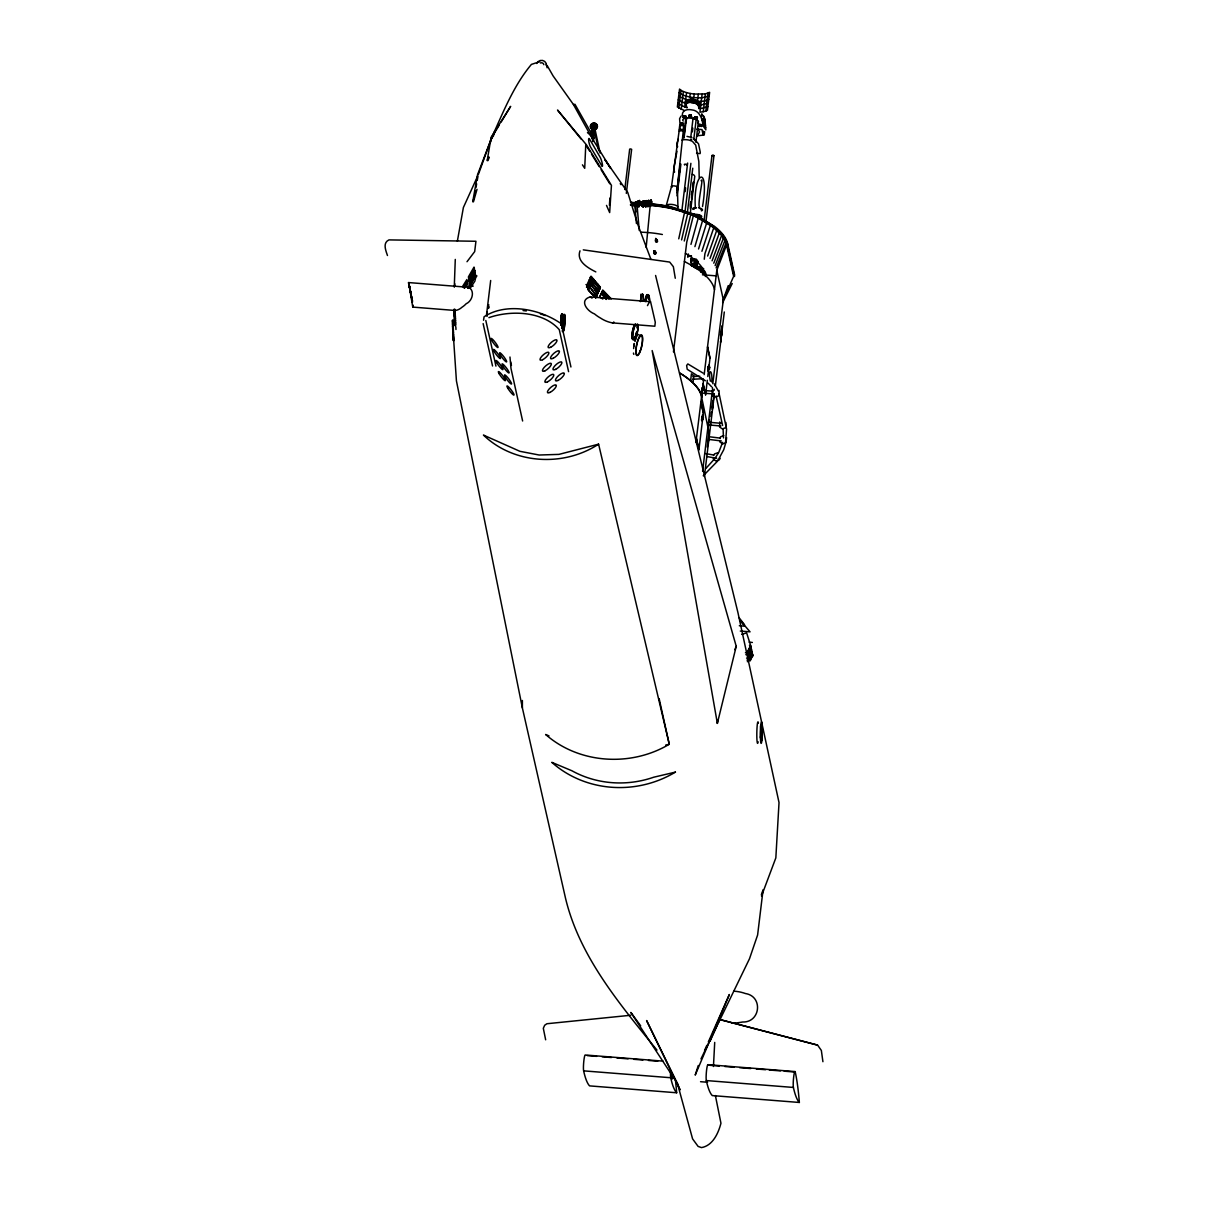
<?xml version="1.0" encoding="UTF-8"?>
<svg xmlns="http://www.w3.org/2000/svg" width="1208" height="1208" viewBox="0 0 1208 1208"><rect width="100%" height="100%" fill="white"/><g stroke="black" fill="none" stroke-linecap="round" stroke-linejoin="round"><path stroke-width="1.5" d="M760.919 734.056L760.995 732.773M761.75 733.8L761.704 729.104M761.78 732.531L761.795 731.263M560.618 323.185L560.965 317.508M561.101 323.231L561.161 321.796M562.143 317.342L561.916 313.838L561.539 314.639M695.31 207.081C693.09 170.872 709.881 163.714 702.528 206.523M699.387 207.066C697.424 202.702 704.249 175.251 701.093 180.732M454.268 287.111L455.28 259.418M452.502 322.4L452.562 320.633L452.758 321.509M453.619 338.648L453.468 340.309M453.921 310.516L453.951 309.535M454.661 309.505L454.661 311.906M454.857 323.699L454.812 325.662L454.495 323.291M455.567 323.668L455.522 325.632L455.22 323.261M691.082 265.231L696.956 260.324M691.64 264.854L692.486 265.171M713.354 402.49C716.691 373.559 709.7 427.979 713.354 402.49L704.4 476.435M714.185 389.233L714.139 390.38M760.919 732.803L760.949 731.519M561.101 321.947L561.433 317.553M562.188 317.191L562.007 320.12M562.551 318.716L562.399 313.869L562.022 314.669M712.342 387.33L713.324 396.677L713.762 394.186M761.025 731.701L761.433 727.775L761.704 730.508M761.689 733.618L761.508 736.835M713.445 1066.498L714.713 1042.413M609.421 205.269L609.904 198.021M581.063 139.011L557.522 110.049L586.469 144.869L611.444 185.368L609.663 212.578L606.507 205.39M562.339 321.63L562.596 318.67M671.89 1073.595L672.327 1079.001M761.07 730.704L761.584 729.043M761.644 734.63L761.282 737.559L761.01 734.826M647.488 205.239A56.776 19.509 6.9 0 1 650.191 205.42L646.159 247.429M453.604 339.841L453.589 341.064L453.362 339.539M721.372 336.247L721.659 333.65L720.965 339.327L721.75 331.294L720.572 342.211M560.844 319.018L561.146 316.194M561.312 319.048L561.614 316.224M561.856 321.585L561.977 320.09M562.445 320.12L561.947 324.031M671.497 186.712L679.123 131.008L681.538 130.69L683.215 131.521L677.371 187.18L677.945 206.961M711.784 382C712.856 368.908 707.586 367.911 710.364 381.215M413.196 305.216L412.834 307.104L455.144 310.471A138.92 37.841 83.1 0 0 461.214 307.874L462.06 307.179A129.271 47.671 72.5 0 0 466.137 303.767C472.449 301.019 475.106 290.917 468.779 287.323L408.546 282.566L412.456 302.181M720.557 342.196L720.829 339.916M721.901 330.479L722.158 325.783L721.795 327.021M457.364 241.177L463.389 207.504L477.492 176.474M642.429 206.462L643.018 201.389L644.136 200.754L643.396 207.036L638.352 203.397L643.018 201.389L639.349 203.684M644.906 206.341L645.51 201.268L646.612 200.634L645.887 206.93L643.26 204.635L643.471 202.868L645.51 201.268L642.399 202.612L646.612 200.634L645.555 202.053M646.99 206.085L647.594 201.011L648.696 200.377L647.971 206.674L645.344 204.379M649.511 205.768L650.115 200.709L651.218 200.075L650.493 206.357L647.865 204.077M454.57 286.507L454.872 283.835M468.704 278.565L474.412 268.116L468.764 278.565M469.127 280.966L474.835 270.517L469.127 280.966L472.358 281.222M469.534 283.216L475.242 272.766L469.61 283.231M470.003 285.843L475.71 275.394L470.003 285.843L473.234 286.1M473.883 275.077L476.994 275.998M486.492 315.031L490.674 280.498M592.207 135.538L593.143 127.746M592.252 139.071L593.656 127.565M592.75 141.547L594.427 126.568L590.697 132.004M593.264 141.366L594.88 127.988M589.761 286.809L596.646 295.854L587.314 284.212L589.685 287.489L586.484 287.232M590.833 284.318L597.734 293.348L588.402 281.721L590.757 284.982L585.971 284.605M591.769 282.159L598.655 291.204L589.323 279.561L591.678 282.838L588.492 282.581M599.651 288.908L590.319 277.266L599.651 288.908L596.42 288.652M600.376 297.349L602.807 299.04M624.793 189.505L629.67 149.143L630.667 148.916L631.648 149.354L626.318 193.386M651.595 201.162L651.61 204.681L651.595 201.162L647.85 200.86L648.137 202.174M678.821 108.252L680.995 90.343L679.545 89.075L677.371 106.983L684.347 110.532M681.191 109.46L683.366 91.551L680.995 90.343M679.651 129.664L680.074 126.221M682.988 125.209L680.95 124.515L681.116 123.11L683.335 122.974M681.569 125.028L681.116 123.11M680.95 124.515L681.916 122.778M683.064 117.387L685.918 117.765L683.064 117.387L684.045 115.651L686.084 116.361L683.411 137.712M686.144 105.232L685.978 106.576L685.283 101.744C688.53 97.486 696.487 99.328 699.764 102.891L700.293 107.708L698.828 107.859M683.698 117.901L683.245 115.983M687.246 107.557L684.77 106.983L686.521 92.623L683.366 91.551M683.879 117.07L684.045 115.651M685.132 103.088L686.537 100.143M686.099 104.583L687.926 100.204L686.099 104.583L686.884 107.754M686.37 101.487L686.99 99.887M684.106 126.538L683.471 131.702L683.154 130.268L679.123 129.951L679.44 131.385M685.298 117.252L685.465 115.847M687.261 103.073C688.545 99.282 696.352 101.351 698.496 104.205L699.115 107.376M686.824 101.215L687.699 99.675M677.084 190.003L680.255 163.865M677.114 192.872L677.794 187.27M678.247 183.541L678.926 177.938M679.606 172.336L680.285 166.734M684.347 133.122L685.027 127.52M685.48 123.775L686.839 117.735L685.495 117.085M677.054 195.862L680.889 164.122M684.06 137.969L686.552 117.433M687.594 102.876L688.288 101.381M687.533 101.019L688.575 99.539M688.137 102.725L688.998 101.276M688.424 100.883L689.451 100.823C689.949 97.229 698.828 100.098 696.442 103.797L698.33 105.549L698.964 108.705L699.281 106.032M709.187 95.9L701.652 97.893L693.8 97.667L689.783 97.078L690.221 93.484L686.521 92.623M688.847 102.62L689.859 101.23M689.451 100.823L690.568 100.823L690.734 99.479M688.726 116.497L688.892 115.077L691.112 114.941L691.565 116.859L688.726 116.497L691.565 116.859M689.692 102.559L690.81 101.23M689.526 116.164L689.692 114.76M690.568 100.823L692.954 99.358L694.932 100.4L694.6 103.073L696.442 103.797M690.659 102.559L691.671 102.62L691.837 101.276M690.946 116.346L691.112 114.941M691.671 102.62L692.697 102.725L693.105 99.675M693.8 97.667L694.238 94.073L705.381 93.922L709.625 92.321L707.45 110.23L705.789 111.166L699.915 112.223L702.09 94.3M694.6 103.073L693.694 102.876L694.026 100.204C691.957 97.365 699.764 103.631 695.34 100.143L693.951 99.766L694.615 101.215M700.293 107.708L699.598 104.235L694.102 101.185L694.268 99.841M681.991 209.739L687.639 163.05M690.81 136.897L693.09 118.082L695.008 117.84M695.189 101.412L695.355 100.083M695.385 103.299L695.717 100.626L693.513 99.554L695.717 100.626M685.163 191.619L685.615 187.889M692.395 131.868L692.833 128.123M696.004 103.541L696.337 100.355M694.509 118.505L694.691 117.1L696.91 116.965L697.363 118.882L694.509 118.505L697.363 118.882M697.001 102.016L697.167 100.687M695.31 118.188L695.491 116.768M698.284 94.36L697.409 101.532L704.521 101.11L708.749 99.494M697.59 102.363L697.741 101.034M685.238 210.011L690.885 163.322M693.83 139.041L696.306 118.505M696.563 119.215L696.91 116.965M698.33 105.549L698.647 102.861M699.598 104.235L699.764 102.891M687.563 211.158L692.758 168.199M695.929 142.061L698.405 121.51M698.753 126.025L699.719 124.288L701.757 124.983L701.591 126.402L698.753 126.025L701.591 126.402M699.372 126.538L698.919 124.62M699.553 125.692L699.719 124.288M690.296 205.209L690.75 201.464M691.505 195.062L691.957 191.317M690.342 207.021L690.855 202.672M691.474 197.659L692.214 191.438M692.833 186.425L693.347 182.076M690.312 208.803L691.036 202.808M691.55 199.335L693.528 182.212M673.46 351.906L686.733 242.174L693.679 214.375L670.395 206.961A56.776 19.509 6.9 0 0 666.484 206.191M690.251 213.605L694.781 176.157M700.972 125.889L701.138 124.469M703.222 111.846L705.381 93.922M705.789 111.166L707.948 93.243M703.494 131.159L703.056 134.722L701.999 129.573L696.759 129.165M734.524 276.541L727.624 245.435A121.978 41.918 6.9 0 0 714.487 227.799L694.147 215.583L694.298 214.239L670.636 206.704A57.652 19.811 6.9 0 0 650.281 203.774M704.641 131.672L704.234 135.009L697.167 135.809M696.457 259.373L690.931 258.935L690.704 260.913L698.103 261.29M704.219 219.66L711.98 155.47L713.158 155.228L713.958 155.621L705.97 221.653M704.264 259.222L704.928 253.665L713.732 227.859C700.957 218.135 686.008 211.324 670.229 208.289A56.776 19.509 6.9 0 0 650.191 205.42M705.321 276.526L705.744 273.008M693.075 381.834L693.86 375.341M701.984 387.632L701.621 395.635M695.944 442.536L703.584 379.992M704.173 374.631L716.797 270.305L726.929 244.031M702.95 415.25L702.361 420.716L701.486 419.901L702.95 415.25L703.267 419.146L701.878 416.654M701.652 420.656L702.044 417.409L703.464 417.53M702.241 415.19L703.267 419.146M708.16 366.779L708.839 369.225L707.933 370.781L708.16 366.779L709.051 367.006M707.933 370.781L708.326 367.549L709.745 367.655L708.839 369.225M708.341 366.945L709.247 365.375L709.745 367.655M705.532 395.182L707.329 380.263M707.782 376.549L710.032 357.9L707.556 346.666M727.624 245.435L727.79 244.091A121.978 41.918 6.9 0 0 714.653 226.47L694.298 214.239M702.588 471.286L712.388 390.32M713.732 227.859L721.629 235.394L726.068 242.899L733.634 276.345L723.335 299.826L712.78 383.721M708.477 426.046L708.839 419.659M708.673 435.016L709.126 431.316M710.908 416.549L711.391 412.094M712.025 407.322L712.735 400.981M720.949 339.221L721.267 336.745M715.347 386.016L724.302 311.996M719.772 421.939L719.621 427.043L722.505 428.991L725.781 427.587L725.933 422.483M726.627 437.628L725.978 442.687L722.701 443.97L719.817 441.917M717.356 723.381L736.231 646.31L652.154 350.577L717.356 723.381L717.794 719.741M763.094 889.662L757.612 935.007L749.504 958.729L700.972 1058.918M720.481 335.25L720.723 333.438M561.675 322.913L561.826 321.464M692.335 99.433L690.976 99.887L692.562 99.418M720.225 438.579L720.466 436.873L723.743 435.575M723.486 437.9L723.064 428.538M721.659 332.276L720.587 338.693M483.547 320.256L484.076 316.798C505.88 302.423 538.979 308.75 559.832 322.778M713.958 155.621L712.041 155.56M701.033 268.78L699.87 269.278M501.229 121.872L510.652 106.349L491.097 137.319L487.201 160.619L488.515 157.085M539.719 61.684L531.414 64.401C513.672 85.541 503.147 112.299 491.807 137.38L477.522 174.782L472.736 201.766L474.08 198.218M474.729 194.624L475.363 191.03M475.997 187.436L476.631 183.843M477.266 180.234L477.915 176.64M561.161 316.405L561.342 315.107M561.629 316.436L561.554 315.197M561.478 324.001L561.66 322.702M562.143 322.732L561.282 324.635M676.978 151.242L673.717 168.576L674.562 172.155M678.745 238.822L684.604 212.155M587.073 285.767L587.33 284.695L588.402 290.147L595.786 297.848L600.331 287.308L597.341 283.684M681.599 239.894L687.79 213.287M684.272 241.011L690.765 214.48M561.342 315.379L561.554 314.307M561.826 315.409L562.022 314.352M561.267 324.786L561.463 323.729M666.272 205.511L671.527 186.44M690.961 244.393L698.224 218.074M473.445 201.812L477.024 189.294M490.282 142.755L491.807 137.38L478.232 174.843M594.321 129.211L594.427 129.785A3.579 3.337 -12.5 0 0 597.281 125.33A3.579 3.337 -12.5 0 0 592.192 123.578A3.579 3.337 -12.5 0 0 591.105 128.652L592.433 127.489A1.842 1.721 -12.5 0 1 592.992 124.877A1.842 1.721 -12.5 0 1 595.62 125.783A1.842 1.721 -12.5 0 1 594.155 128.078L593.098 128.123L594.336 129.211A3.277 3.05 -12.5 0 0 596.933 125.134A3.277 3.05 -12.5 0 0 592.282 123.548A3.277 3.05 -12.5 0 0 591.271 128.169L592.101 128.984L592.826 127.837M694.902 246.659L702.603 220.46M707.314 447.186L708.975 432.283L701.501 396.632A122.718 42.174 6.9 0 0 679.606 372.985M722.641 442.324L718.76 452.351L715.302 457.892M698.556 248.969L706.665 222.906M702.467 274.805L705.321 275.092M579.991 250.841C576.14 261.381 588.039 267.95 595.816 271.906M698.284 1065.486L695.219 1075.09L729.36 994.501L708.326 1041.96M493.181 136.61L494.842 131.551M701.908 251.294L710.38 225.368M682.263 115.515C681.961 109.807 687.699 108.977 691.867 109.898C699.492 110.457 702.558 118.973 702.965 125.541M761.357 894.75L762.52 891.353M707.646 256.036L716.737 230.366M722.822 300.898L728.258 285.601M710.032 258.421L719.364 232.872M712.071 260.822L721.629 235.394M761.508 896.049L775.838 857.891L779.024 802.58L737.922 612.531L655.597 275.469M713.777 263.208L723.501 237.916M491.807 138.588L492.154 137.712M715.136 265.594L724.981 240.422M716.133 267.95L726.068 242.899M710.108 1041.19L717.612 1024.233M493.015 135.553L493.483 134.42M487.911 160.664L489.331 157.267M734.826 649.647L736.231 646.31M493.936 133.363L494.661 131.702M678.383 138.995L676.842 143.541L677.628 146.878M591.014 276.36L586.756 285.752L588.553 290.162L595.71 297.848L600.255 287.308L591.014 276.36L600.331 287.308L596.027 297.168L588.553 290.162L593.521 278.957M704.566 1050.431L706.816 1045.343M599.757 297.032L602.792 290.267L611.037 298.769L602.792 290.267L600.074 295.96M561.071 325.224L561.282 324.469M722.611 302.785L732.229 283.533M718.367 1022.723L719.077 1021.288M750.802 646.356L747.843 651.157L750.606 645.434L746.62 632.886L741.682 634.381M745.819 654.691L748.507 653.875L748.054 652.003L750.968 647.126M681.01 116.119L679.591 118.746L680.119 125.466M761.387 736.608L760.98 733.845M748.507 653.875L751.391 649.074M748.643 654.751L751.572 649.919M749.005 656.533L751.965 651.701M746.574 658.179L749.353 657.333L752.146 652.562M746.982 660.112L749.821 659.251L752.569 654.479M747.344 661.727L750.017 660.096L752.75 655.34M697.046 136.202L699.523 132.049L698.028 129.045M590.546 133.001L594.427 126.568L600.134 153.038M590.652 134.103L594.517 127.686L593.581 127.233L598.791 150.789M492.743 135.825L499.342 124.968M713.566 455.491L714.562 453.891L717.794 452.758M720.21 458.315L719.213 459.901L715.982 461.048L713.173 458.829M462.438 286.643L466.892 279.531L468.568 288.41M463.646 286.915L467.209 281.222L463.555 287.655M464.597 287.504L467.269 283.231L464.506 288.259M691.671 264.552L692.169 265.518M613.83 321.962L613.573 322.309A2.703 1.283 -72.9 0 1 612.471 322.898A138.89 66.198 -72.9 0 1 602.037 319.003L600.633 318.127A129.256 71.393 -60.8 0 1 594.472 313.899C586.454 310.818 579.13 299.931 590.274 296.926L650.448 301.683M638.519 201.932L639.576 200.513L638.836 206.81L633.807 203.155L638.836 206.81L638.156 205.073M643.079 202.159L644.136 200.754L638.352 203.246L643.396 207.036L642.716 205.315M647.639 201.796L648.696 200.377L644.362 202.249M650.161 201.479L651.218 200.075L645.434 202.567L647.594 201.011M656.155 240.543L655.914 239.426L655.838 240.694L657.016 240.196L655.597 239.562L655.733 238.384L656.322 239.622M653.785 250.962L655.249 251.083L653.755 250.871M686.265 103.239L687.428 101.729M714.23 459.236L705.834 468.478M692.124 99.449L690.025 99.887L691.067 99.267M467.617 288.289L468.779 287.323M703.252 475.786L717.628 461.063L723.728 449.754L725.449 443.895L726.567 429.187L719.092 393.506M648.077 202.295L650.115 200.709M689.557 99.69L691.957 99.479L690.085 99.403M467.013 261.728L474.684 251.596L475.937 241.268L388.976 239.894C382.453 242.808 385.805 250.539 387.466 255.507M696.956 264.054L691.338 263.812L690.931 258.935M703.6 268.856L691.867 264.341C689.813 268.252 697.575 263.042 698.043 261.804M692.637 264.446C689.828 264.612 693.135 266.56 691.082 265.05M692.048 265.896L697.998 261.623M693.513 266.424L697.65 263.45M693.558 266.606L697.696 263.631M694.555 267.723L697.318 265.745M655.295 240.226L655.536 241.343M653.77 252.246L655.491 252.215L653.77 252.246L654.011 253.363M635.378 204.514L634.849 204.816A121.872 9.271 85.8 0 0 636.435 223.525M708.326 103.088L700.776 105.081M707.888 106.682L700.353 108.66M598.594 444.166C563.577 467.103 513.989 464.385 483.426 435.061L519.893 451.309L539.145 455.023L558.911 454.389L598.594 444.166L669.262 744.264C631.165 767.035 579.327 764.09 545.639 734.494L548.991 735.899M689.164 99.947L690.538 99.313M715.846 397.039L719.107 395.59L719.017 390.471M634.804 203.442L639.576 200.513L633.792 203.004L637.869 206.221L638.473 201.147L633.807 203.155L635.635 203.171M488.908 317.644C511.12 309.928 543.011 311.226 559.274 329.663L568.591 371.656M685.283 116.678L686.084 116.361M697.529 117.478L694.691 117.1M700.957 125.315L701.757 124.983M745.411 652.803L748.054 652.003M681.976 140.113L682.898 139.856A6.448 2.22 6.9 0 1 689.255 140.128L692.365 141.306L695.687 145.126L698.828 161.404L699.206 177.546M561.72 314.231L562.143 316.134M562.203 314.261L562.626 316.179M665.638 745.11L669.262 744.264L659.16 698.692M684.287 117.055L684.181 117.946M686.688 165.285C689.209 164.318 682.535 163.442 684.709 165.058M573.438 104.522L574.963 104.326L594.26 138.452L592.162 138.286L573.438 104.522L553.083 75.893L547.224 65.655M698.994 106.53L700.444 106.364M630.818 1015.249L546.922 1023.735L544.672 1025.26L543.313 1028.31L545.654 1039.801M692.773 376.579L699.809 376.216M692.441 379.252L703.011 378.708M593.43 128.682L594.26 128.652A2.144 2.008 -12.5 0 0 595.982 125.964A2.144 2.008 -12.5 0 0 592.917 124.922A2.144 2.008 -12.5 0 0 592.267 127.957L592.69 128.335M594.215 129.513L594.396 129.498A3.02 2.809 -12.5 0 0 596.812 125.738A3.02 2.809 -12.5 0 0 592.509 124.273A3.02 2.809 -12.5 0 0 591.603 128.546M632.977 205.949L636.299 205.828M685.374 118.188L686.159 118.173A7.882 2.703 6.9 0 1 693.966 118.792L695.204 118.958M637.945 202.823L640.98 202.974L640.784 204.756L641.871 204.816M632.146 203.306L640.451 203.744M633.566 204.379L636.223 204.514L636.435 202.748L633.777 202.612A4336.539 450.222 -85.3 0 1 630.5 202.023M702.678 390.441L712.78 391.166M702.346 393.113L714.139 393.959M696.563 153.295L700.111 153.582L700.278 152.238L698.556 143.903L694.857 139.69M585.759 144.809L584.717 168.32L582.437 164.832M696.684 259.584L691.535 259.176L691.444 259.962L696.593 260.369M716.117 275.862L705.487 275.016L704.883 272.857M589.564 279.622L592.75 279.863L589.474 280.286M595.423 290.947L598.655 291.204M594.502 293.091L597.734 293.348M593.415 295.598L596.646 295.854M612.471 322.898L654.857 326.22L655.28 322.234L650.629 301.985A4.832 1.072 -66.3 0 0 649.708 302A5.013 1.117 -66.3 0 0 647.488 305.624M707.767 370.026L708.643 370.841M707.677 426.349L708.522 426.409M739.311 625.759L744.641 626.182L739.704 619.795L750.047 631.829L740.308 631.059M663.101 1061.137L585.291 1054.992A8.245 0.936 -85.5 0 0 583.796 1061.288A8.245 0.936 -85.5 0 0 583.63 1070.862A254.994 28.766 -85.5 0 0 589.595 1085.886L676.676 1092.772A254.994 28.766 -85.5 0 0 675.529 1081.024M707.979 1064.686L795.06 1071.572M587.345 1055.626L596.601 1056.366M602.158 1056.804L611.429 1057.529M616.986 1057.966L628.1 1058.857M633.656 1059.295L642.928 1060.02M648.485 1060.458L657.741 1061.198M710.032 1065.32L719.288 1066.06M724.845 1066.498L734.117 1067.238M739.673 1067.676L750.787 1068.552M756.344 1068.989L765.615 1069.714M769.315 1070.016L780.444 1070.892M784.143 1071.179L795.257 1072.07A254.994 28.766 -85.5 0 1 799.364 1102.466L712.282 1095.581A254.994 28.766 -85.5 0 1 706.318 1080.556A8.245 0.936 -85.5 0 1 706.605 1069.956A8.245 0.936 -85.5 0 1 708.175 1065.184M583.63 1070.862L670.712 1077.732A254.994 28.766 -85.5 0 0 676.676 1092.772M706.318 1080.556L793.399 1087.442A254.994 28.766 -85.5 0 0 799.364 1102.466M700.549 1081.704L707.586 1082.247M749.111 642.203L752.357 642.46M709.428 422.302L721.251 423.329M709.111 424.974L720.934 426.001M638.352 203.246L640.18 203.412M691.746 100.883L694.102 101.185M686.99 136.383L691.927 137.516M709.851 436.828L719.998 438.081M709.534 439.501L721.357 440.965M681.735 123.624L683.169 123.805M681.75 124.182L683.169 124.379M583.283 249.86L669.685 262.076L673.354 266.696L675.272 278.248M690.221 93.484L694.238 94.073M692.697 102.725L693.694 102.876M705.412 453.559L713.702 455.023M706.755 456.533L716.691 458.285M689.783 97.078L682.928 95.145L679.107 92.654M688.122 100.385L678.669 96.247M817.439 1045.101L720.013 1019.597L817.605 1045.101L821.349 1050.447L822.92 1061.711M692.803 99.433L691.671 99.252M693.966 118.792L693.075 118.233M685.208 103.39L678.247 99.841M684.77 106.983L677.809 103.435M690.629 139.131L691.686 139.524M703.554 268.674L691.867 264.159M691.278 265.609L704.46 270.818M693.256 266.681L704.49 271M699.674 269.746L704.732 271.694M699.719 269.943L704.777 271.876M700.655 271.936L705.744 274.05M694.147 215.583L670.47 208.033A57.652 19.811 6.9 0 0 650.115 205.118A57.652 19.811 6.9 0 0 647.382 204.922M693.694 99.615L696.337 100.868L694.66 99.766M590.274 296.926L592.026 298.119M693.679 214.375L702.769 219.131M593.098 128.123L594.321 129.196M704.113 219.947L713.898 226.515M703.011 373.061L687.85 363.94L686.642 365.465L687.201 369.286L705.396 380.762M695.34 100.143L696.337 100.868M647.971 204.454L650.493 206.357L649.798 204.62M692.954 99.358L694.026 100.204M587.45 132.593L594.26 138.452M700.972 378.255L703.026 380.067M693.211 375.386L691.444 373.831L690.659 380.324L692.426 381.864M691.625 265.382L692.728 265.231M708.115 383.147L711.406 386.59M609.119 299.161L602.067 291.883L607.851 298.693M606.235 298.708L601.539 293.846L606.144 299.448M694.162 99.6L694.932 100.4M748.447 651.203L749.428 652.26M749.851 652.728L750.742 653.694M751.165 654.162L752.116 655.204M752.539 655.672L750.213 660.851L750.017 660.096M702.633 125.028L705.834 129.89L704.928 118.701L701.742 113.839L701.923 116.089M702.105 118.324L705.291 123.186M702.271 120.573L705.472 125.421M693.377 138.452L696.08 141.789M656.971 1050.114C619.946 1004.376 579.508 956.796 565.51 898.178L522.385 707.964L456.428 380.882L453.317 334.858M739.039 617.65L744.536 624.702M640.693 1025.849L630.863 1012.44L677.446 1083.546L680.044 1089.858L646.597 1020.534L677.446 1083.546L692.592 1138.887L698.103 1146.407L701.486 1147.6C712.75 1145.652 718.352 1133.255 720.949 1123.244L715.393 1095.55M408.546 282.566L409.678 286.84M714.321 383.918L718.443 391.135M620.248 183.631L620.972 184.673M454.54 309.746L455.114 312.434M586.726 146.364L589.61 151.045M591.527 154.156L599.213 166.613M601.131 169.739L609.768 183.752M592.162 138.286L610.659 168.38L604.921 159.622L627.722 192.374L637.658 224.129L650.961 259.448M703.917 118.324L705.11 120.936M704.445 125.058L705.653 127.67M560.905 325.269L560.663 322.959M647.277 204.937L647.971 206.674M645.193 205.194L645.887 206.93M749.504 645.298L752.901 656.065L750.606 645.434M748.718 654.721L749.141 656.488M749.353 657.333L749.821 659.251M408.606 282.868L412.456 301.049L408.666 282.959L411.324 294.677M727.79 244.091L734.691 275.197M727.729 247.67L729.345 254.963M730.161 258.603L731.776 265.896M732.577 269.55L733.392 273.189M716.797 270.305L723.335 299.826M690.84 259.72L691.489 262.619M690.946 260.732L691.595 263.631M707.526 347.421L709.926 358.248M716.072 395.967L722.611 425.488M708.537 365.314L709.549 369.271M703.147 383.615L705.548 394.427M703.041 383.948L704.46 390.365M700.912 401.569L703.388 412.804L698.888 450.086L696.397 438.851M700.882 402.324L703.283 413.151M657.348 240.392L657.59 241.494M656.941 239.516L657.182 240.618M656.729 241.192L656.986 242.295M655.702 241.102L655.944 242.219M655.838 252.412L656.08 253.514M655.416 251.536L655.657 252.638M696.503 438.519L698.904 449.331M655.219 253.212L655.461 254.314M654.389 251.445L654.63 252.563M654.192 253.136L654.434 254.239M546.333 64.251L547.118 67.799M561.947 326.447L570.931 366.99M510.652 361.826L511.452 365.435M522.626 421.003L510.984 368.455L509.972 357.009M485.827 320.498L495.944 366.13M483.14 323.608L492.532 365.979M412.426 302L408.848 283.608L412.728 306.908M561.192 323.955L561.237 324.967M692.592 264.295L692.712 265.413M691.157 264.476L691.293 265.413M454.872 309.278L454.993 310.879M454.148 309.308L454.284 310.924M452.894 322.898L452.532 319.984L452.532 324.167M453.226 338.149L453.377 340.127M703.736 116.089L704.626 127.278M454.268 310.516L454.404 312.464M455.099 321.721L455.22 323.668M454.374 321.751L454.51 323.699M452.879 322.385L453.045 324.801M453.091 336.247L453.242 338.663M455.114 312.132L455.235 314.291M454.404 312.162L454.525 314.337M454.978 319.848L455.084 322.023M454.253 319.878L454.374 322.053M453.045 324.423L453.181 327.096M452.94 333.952L453.091 336.624M455.839 326.749L455.975 329.497M455.25 314.11L455.341 316.345M454.525 314.156L454.631 316.39M454.963 320.029L454.676 313.461M454.253 320.075L454.027 315.635M453.196 326.87L453.468 332.336M452.924 334.178L452.562 326.084M640.829 203.125L640.844 203.276A57.652 19.811 6.9 0 0 638.156 203.306M455.371 316.3L455.461 318.55M454.752 315.605L454.752 318.58M561.146 323.004L561.146 324.257M453.438 332.215L453.574 334.963M455.446 318.459L455.537 320.694M454.721 318.489L454.872 322.612M453.951 313.491L454.057 315.726M453.544 334.692L453.634 337.304M452.487 323.744L452.592 326.356M455.507 320.467L455.582 322.581M454.691 313.687L454.616 310.048M454.797 320.498L454.887 324.137M453.906 311.604L453.981 313.718M453.604 336.881L453.664 339.176M455.552 322.234L455.597 324.106M453.891 310.079L453.936 311.936M522.385 700.489L522.385 707.964M639.289 230.502A121.117 9.211 85.8 0 1 637.039 204.56M635.982 211.974A119.577 9.09 85.8 0 1 635.378 204.514M734.011 991.194A30.638 22.68 10.5 0 1 745.442 993.535C763.35 996.343 760.496 1022.678 742.543 1022.013A52.941 39.864 -1 0 1 732.078 1023.191M670.712 1077.732A8.245 0.936 -85.5 0 1 670.621 1071.375M793.399 1087.442A8.245 0.936 -85.5 0 1 793.686 1076.841A8.245 0.936 -85.5 0 1 795.257 1072.07M760.602 735.959A8.607 0.755 -89 0 0 761.87 737.892A8.607 0.755 -89 0 0 761.599 724.136A8.607 0.755 -89 0 0 760.602 735.959A8.607 0.755 -89 0 1 760.436 737.861M758.126 741.757A10.751 0.951 -89 0 1 756.827 732.894A10.751 0.951 -89 0 1 758.398 723.139M760.496 725.812A8.607 0.755 -89 0 1 760.678 729.345M592.388 127.988A2.416 2.25 -12.5 0 1 592.494 124.288A2.416 2.25 -12.5 0 1 596.163 125.541A2.416 2.25 -12.5 0 1 593.551 128.395M536.73 63.495A5.013 4.681 -12.5 0 1 546.363 65.474M540.414 62.997A2.461 2.295 -12.5 0 1 543.827 64.673M639.47 335.643A9.936 2.507 -78 0 1 639.802 336.866M633.611 348.584A9.936 2.507 -78 0 1 634.411 343.601M635.061 341.139A9.936 2.507 -78 0 1 635.816 338.919M639.651 335.039A10.6 2.673 -78 0 1 640.014 336.353M633.822 354.367A10.6 2.673 -78 0 1 633.46 353.053M633.732 346.243A10.6 2.673 -78 0 1 634.245 343.525M634.94 340.898A10.6 2.673 -78 0 1 638.368 334.435M643.336 301.2A8.063 1.419 -86.5 0 0 642.294 294.42A8.063 1.419 -86.5 0 0 640.482 301.623A8.607 1.51 -86.5 0 1 642.324 293.876A8.607 1.51 -86.5 0 1 643.426 301.124M640.753 294.314A8.607 1.51 -86.5 0 1 641.04 295.386M645.963 301.623A9.936 1.918 -86.8 0 1 648.047 295.265A9.936 1.918 -86.8 0 1 649.542 301.154M648.258 297.108A9.936 1.918 -86.8 0 1 648.53 298.904M645.102 301.577A9.936 1.918 -86.8 0 1 645.449 299.297M645.903 297.425A9.936 1.918 -86.8 0 1 647.428 295.265M645.857 301.396A10.6 2.054 -86.8 0 1 648.077 294.616A10.6 2.054 -86.8 0 1 649.678 300.898M644.981 301.336A10.6 2.054 -86.8 0 1 648.651 298.482M637.567 324.046A8.063 2.069 -78.1 0 1 636.118 336.111A8.063 2.069 -78.1 0 1 632.735 336.337A8.063 2.069 -78.1 0 1 635.937 324.152M637.175 324.907A8.063 2.069 -78.1 0 1 637.22 328.108M636.057 334.163A8.063 2.069 -78.1 0 0 636.586 332.155A8.607 2.205 -78.1 0 1 636.148 334.359M635.438 335.975A8.063 2.069 -78.1 0 1 632.056 336.186A8.063 2.069 -78.1 0 1 635.257 324.016M638.02 324.635A8.607 2.205 -78.1 0 1 635.937 336.987A8.607 2.205 -78.1 0 1 632.584 337.213A8.607 2.205 -78.1 0 1 635.257 324.816M637.341 324.484A8.607 2.205 -78.1 0 1 637.401 327.897M635.499 336.277A8.607 2.205 -78.1 0 1 631.92 337.334A8.607 2.205 -78.1 0 1 634.577 324.665M523.064 310.547A37.282 12.805 6.9 0 1 526.311 310.954M540.414 313.959A37.282 12.805 6.9 0 1 545.306 315.575M563.366 315.59A8.109 0.921 -85.5 0 1 564.106 322.702A8.109 0.921 -85.5 0 1 562.264 330.524M562.067 328.078A8.109 0.921 -85.5 0 1 563.079 316.692M561.992 328.41A8.652 0.982 -85.5 0 1 562.928 317.055A8.652 0.982 -85.5 0 1 564.287 315.968M564.362 317.508A8.652 0.982 -85.5 0 1 563.713 327.036A8.652 0.982 -85.5 0 1 562.399 331.536M487.066 316.39A8.063 0.906 -85.5 0 1 487.307 312.283M487.79 308.387A8.063 0.906 -85.5 0 1 488.636 305.156M488.5 308.448A8.063 0.906 -85.5 0 1 488.772 306.923M487.096 314.473A8.607 0.966 -85.5 0 1 487.262 312.238M487.76 308.085A8.607 0.966 -85.5 0 1 488.666 304.627M488.47 308.131A8.607 0.966 -85.5 0 1 488.772 306.5M695.687 119.365A7.882 2.703 6.9 0 1 697.665 122.823M683.215 121.027A7.882 2.703 6.9 0 1 684.634 118.49M692.38 174.269A6.946 2.386 6.9 0 1 694.404 175.507M694.011 214.405A4.968 1.706 6.9 0 1 700.882 215.568A4.968 1.706 6.9 0 1 699.598 217.833M687.699 257.198A4.137 1.419 6.9 0 1 691.474 256.066M688.334 256.579A3.85 1.329 6.9 0 1 691.489 256.156M698.526 207.776A4.968 1.706 6.9 0 1 701.38 210.871M692.969 209.437A4.968 1.706 6.9 0 1 695.974 207.565M694.011 209.422A3.85 1.329 6.9 0 1 693.86 208.712M694.162 208.425A3.85 1.329 6.9 0 1 696.352 207.972M700.111 208.607A3.85 1.329 6.9 0 1 701.395 210.011M693.89 214.933A3.85 1.329 6.9 0 1 698.888 215.22A3.85 1.329 6.9 0 1 700.263 217.062M689.375 256.081A4.183 1.434 6.9 0 1 688.318 254.254M688.907 255.688A3.85 1.329 6.9 0 1 688.605 254.329M666.182 206.039A5.934 2.038 6.9 0 1 673.143 204.59A5.934 2.038 6.9 0 1 677.386 207.957M671.995 187.27A2.975 1.027 6.9 0 1 674.2 185.896A2.975 1.027 6.9 0 1 677.099 187.663M684.377 261.517A122.718 42.174 6.9 0 1 714.502 289.633M662.377 234.503A47.943 16.474 6.9 0 0 647.956 232.555A47.701 16.399 6.9 0 0 640.799 232.208M630.742 205.179A56.776 19.509 6.9 0 1 642.173 204.998M630.365 204.862A57.652 19.811 6.9 0 1 634.125 204.696M637.99 204.635A57.652 19.811 6.9 0 1 640.633 204.665M716.888 229.022A121.132 41.631 6.9 0 1 726.25 241.57M651.701 204.197A56.776 19.509 6.9 0 1 657.122 204.771M658.481 204.937A56.776 19.509 6.9 0 1 665.17 205.964M708.658 432.479A345.02 118.565 6.9 0 1 707.828 444.469M685.434 253.363A112.344 38.611 6.9 0 1 704.913 272.857M680.074 373.257A122.718 42.174 6.9 0 1 702.029 396.888M702.286 268.871A3.02 1.042 6.9 0 1 700.293 269.731M696.457 268.689A3.02 1.042 6.9 0 1 699.054 267.572M699.84 267.663A3.02 1.042 6.9 0 1 702.12 268.584M721.101 333.317L721.72 328.153L721.101 333.317M679.696 125.451L679.228 129.271L683.215 129.588L683.683 125.768L679.696 125.451M475.861 276.979L474.85 281.177L470.38 287.942L468.402 276.889L474.019 267.104L475.861 276.979M675.438 772.108L653.679 777.227A96.549 90.011 -12.5 0 1 571.943 770.779L551.814 762.339A101.472 94.602 -12.5 0 0 675.438 772.108M601.765 165.707L590.561 147.059A4.711 0.906 76.2 0 1 588.719 140.853A4.711 0.906 76.2 0 1 589.549 139.026L600.104 157.176A5.059 0.77 73.9 0 1 602.294 163.775A5.059 0.77 73.9 0 1 601.765 165.707M761.916 740.051A10.751 0.951 -89 0 0 761.75 722.203A10.751 0.951 -89 0 0 760.391 735.732A10.751 0.951 -89 0 0 761.916 740.051M640.149 351.03A9.936 2.507 -78 0 0 641.448 335.552A9.936 2.507 -78 0 0 636.118 349.127A9.936 2.507 -78 0 0 640.149 351.03M640.21 351.407A10.6 2.673 -78 0 0 641.599 334.918A10.6 2.673 -78 0 0 635.921 349.384A10.6 2.673 -78 0 0 640.21 351.407M564.257 327.73A8.109 0.921 -85.5 0 0 564.604 314.971A8.109 0.921 -85.5 0 0 562.792 326.341A8.109 0.921 -85.5 0 0 564.257 327.73M564.287 328.048A8.652 0.982 -85.5 0 0 564.649 314.442A8.652 0.982 -85.5 0 0 562.717 326.553A8.652 0.982 -85.5 0 0 564.287 328.048M550.033 392.389A5.738 1.842 -41.4 0 0 556.329 385.397A5.738 1.842 -41.4 0 0 549.263 388.885A5.738 1.842 -41.4 0 0 550.033 392.389M558.051 380.429A5.738 1.842 -41.4 0 0 564.347 373.438A5.738 1.842 -41.4 0 0 557.281 376.926A5.738 1.842 -41.4 0 0 558.051 380.429M542.619 359.727A5.738 1.842 -41.4 0 0 548.9 352.736A5.738 1.842 -41.4 0 0 541.848 356.224A5.738 1.842 -41.4 0 0 542.619 359.727M555.605 369.376A5.738 1.842 -41.4 0 0 561.886 362.385A5.738 1.842 -41.4 0 0 554.834 365.858A5.738 1.842 -41.4 0 0 555.605 369.376M550.697 347.255A5.738 1.842 -41.4 0 0 556.994 340.263A5.738 1.842 -41.4 0 0 549.927 343.752A5.738 1.842 -41.4 0 0 550.697 347.255M545.065 370.781A5.738 1.842 -41.4 0 0 551.361 363.789A5.738 1.842 -41.4 0 0 544.295 367.277A5.738 1.842 -41.4 0 0 545.065 370.781M547.526 381.849A5.738 1.842 -41.4 0 0 553.808 374.842A5.738 1.842 -41.4 0 0 546.741 378.331A5.738 1.842 -41.4 0 0 547.526 381.849M553.158 358.308A5.738 1.842 -41.4 0 0 559.44 351.317A5.738 1.842 -41.4 0 0 552.373 354.805A5.738 1.842 -41.4 0 0 553.158 358.308M507.662 387.979A5.738 0.921 52.7 0 0 513.778 395.122A5.738 0.921 52.7 0 0 510.048 388.508A5.738 0.921 52.7 0 0 507.662 387.979M499.055 373.574A5.738 0.921 52.7 0 0 505.155 380.716A5.738 0.921 52.7 0 0 501.426 374.103A5.738 0.921 52.7 0 0 499.055 373.574M496.594 362.521A5.738 0.921 52.7 0 0 502.709 369.663A5.738 0.921 52.7 0 0 498.979 363.049A5.738 0.921 52.7 0 0 496.594 362.521M505.216 376.926A5.738 0.921 52.7 0 0 511.331 384.068A5.738 0.921 52.7 0 0 507.602 377.455A5.738 0.921 52.7 0 0 505.216 376.926M494.147 351.468A5.738 0.921 52.7 0 0 500.263 358.595A5.738 0.921 52.7 0 0 496.533 351.996A5.738 0.921 52.7 0 0 494.147 351.468M491.701 340.399A5.738 0.921 52.7 0 0 497.802 347.542A5.738 0.921 52.7 0 0 494.072 340.928A5.738 0.921 52.7 0 0 491.701 340.399M502.77 365.858A5.738 0.921 52.7 0 0 508.87 373A5.738 0.921 52.7 0 0 505.155 366.401A5.738 0.921 52.7 0 0 502.77 365.858M500.308 354.805A5.738 0.921 52.7 0 0 506.424 361.947A5.738 0.921 52.7 0 0 502.694 355.333A5.738 0.921 52.7 0 0 500.308 354.805"/></g></svg>
